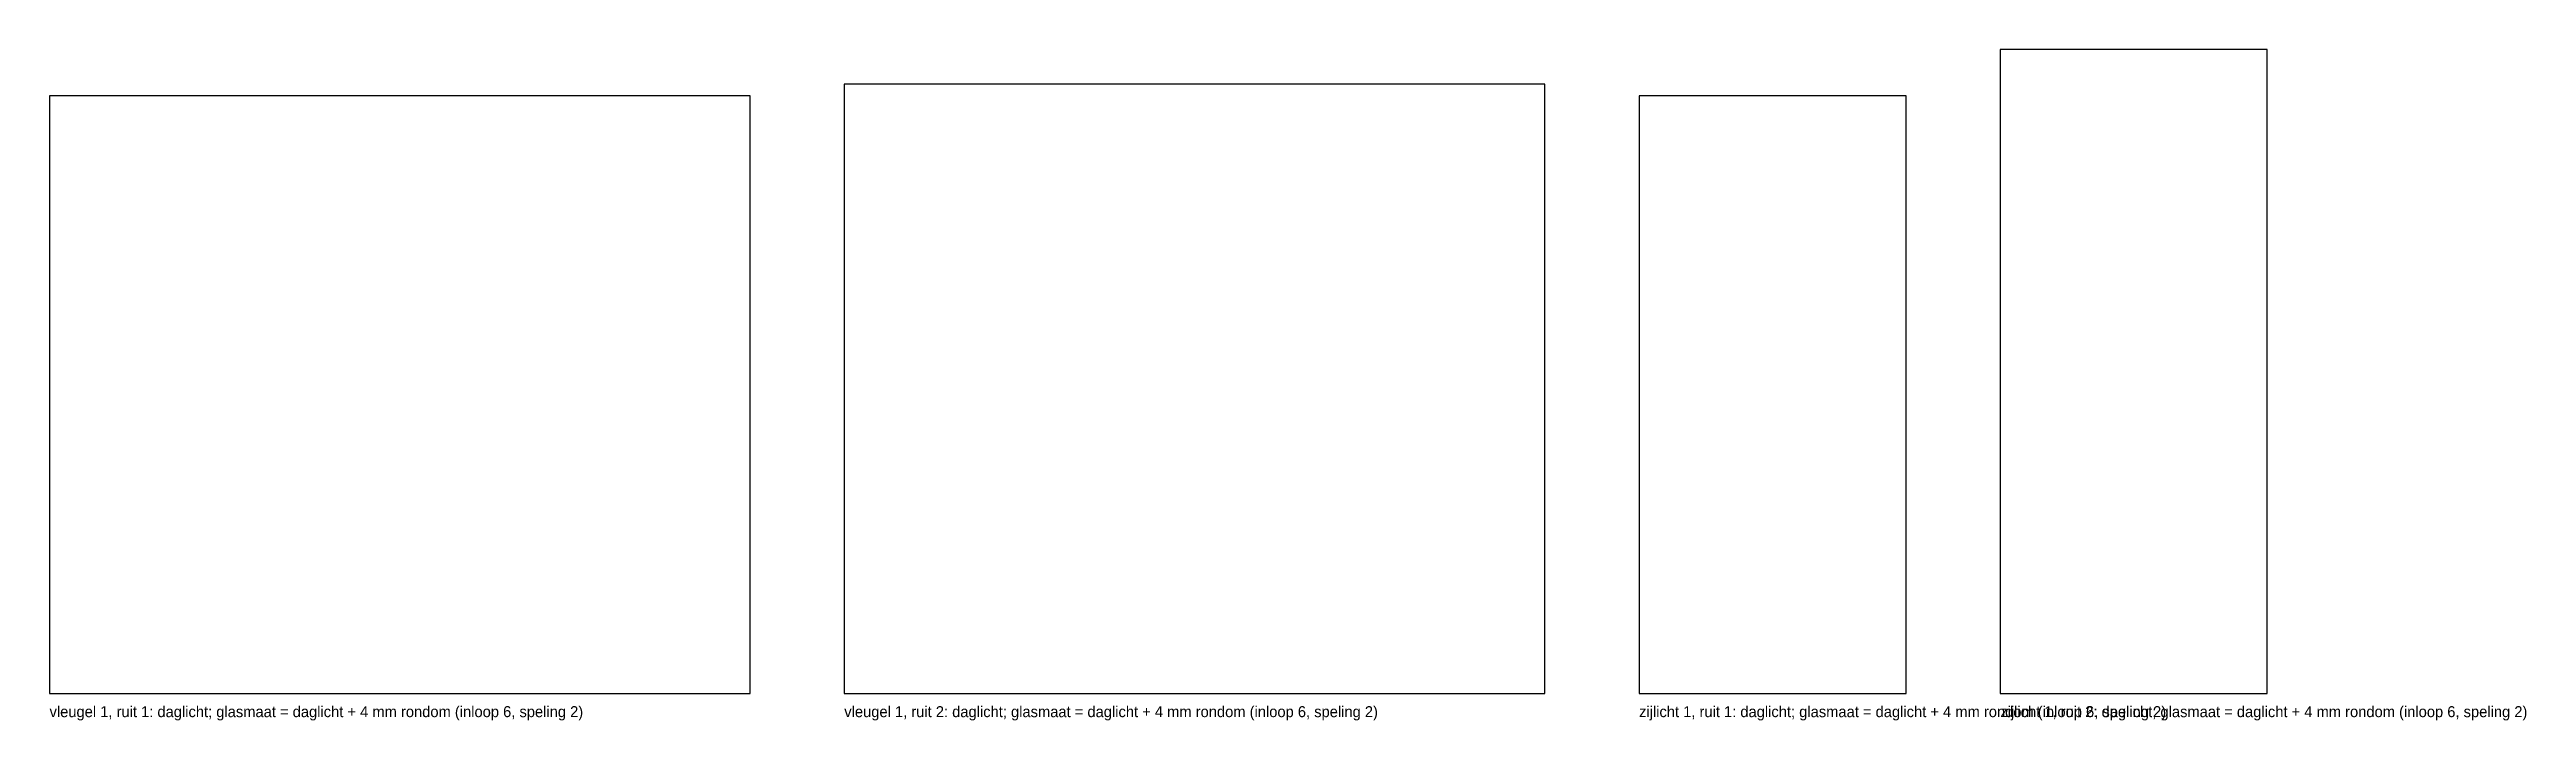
# Model space of a CAD drawing. Header units: millimetres. Extents: x 0 to 3154, y -34 to 820.
import ezdxf

# ---------------------------------------------------------------- set-up
doc = ezdxf.new("R2010")
doc.units = ezdxf.units.MM

msp = doc.modelspace()

# ---------------------------------------------------------------- linework, layer by layer
at = {"layer": 'DAGLICHT'}
for p, q in [((2824, 820.35), (2484, 820.35)), ((2484, 820.35), (2484, 0)), ((2824, 0), (2824, 820.35)), ((892, 761.35), (0, 761.35)), ((0, 761.35), (0, 0)), ((892, 0), (892, 761.35)), ((1904, 776.35), (1012, 776.35)), ((1012, 776.35), (1012, 0)), ((1904, 0), (1904, 776.35)), ((2364, 761.35), (2024, 761.35)), ((2024, 761.35), (2024, 0)), ((2364, 0), (2364, 761.35)), ((0, 0), (892, 0)), ((1012, 0), (1904, 0)), ((2024, 0), (2364, 0)), ((2484, 0), (2824, 0))]:
    msp.add_line(p, q, dxfattribs=at)

# ---------------------------------------------------------------- texts
at = {"layer": 'TEKST'}
for s, p in [('vleugel 1, ruit 1: daglicht; glasmaat = daglicht + 4 mm rondom (inloop 6, speling 2)', (0, -30)), ('vleugel 1, ruit 2: daglicht; glasmaat = daglicht + 4 mm rondom (inloop 6, speling 2)', (1012, -30)), ('zijlicht 1, ruit 1: daglicht; glasmaat = daglicht + 4 mm rondom (inloop 6, speling 2)', (2024, -30)), ('zijlicht 1, ruit 2: daglicht; glasmaat = daglicht + 4 mm rondom (inloop 6, speling 2)', (2484, -30))]:
    msp.add_text(s, height=14, dxfattribs=at).set_placement(p)

doc.saveas('drawing.dxf')
